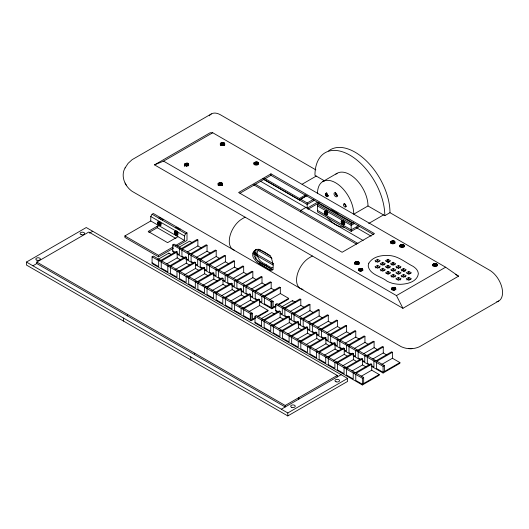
<?xml version="1.0" encoding="UTF-8"?>
<svg xmlns="http://www.w3.org/2000/svg" width="529" height="529" viewBox="0 0 529 529"><rect width="100%" height="100%" fill="white"/><g stroke="black" fill="none" stroke-linecap="round" stroke-linejoin="round"><path stroke-width="0.79" d="M249.04 311.601L259.627 305.491L267.972 310.305L267.945 311.039L258.132 316.699M269.744 299.652L280.33 293.535L288.669 298.356L288.642 299.083L278.135 305.154M157.622 222.213C159.315 231.18 163.64 219.866 157.622 222.213L158.918 221.466M174.444 231.92C176.131 240.893 180.462 229.579 174.444 231.92L176.388 230.803M325.295 194.196C328.919 190.427 328.059 201.456 325.295 194.196L326.638 193.085L325.342 193.832M324.33 212.122C328.569 207.348 328.106 221.301 324.33 212.122L326.915 210.628M341.145 221.83C345.391 217.062 344.928 231.008 341.145 221.83L343.09 220.712M252.776 253.358L252.697 255.705L253.378 257.782L257.068 262.278L270.081 270.147L272.204 270.332L273.149 268.382L273.149 264.5L271.304 257.557L270.081 255.712L264.639 252.181L258.965 249.298C256.36 248.961 253.583 250.548 252.829 253.1M184.376 164.545C189.918 159.289 189.918 169.802 184.376 164.545L184.376 166.04M220.309 143.504C223.787 149.502 227.536 139.239 220.309 143.504L220.309 144.999M218.093 183.623C221.578 189.62 225.321 179.364 218.093 183.623L218.093 185.117M253.946 162.925C257.425 168.923 261.174 158.66 253.946 162.925L253.946 164.42M354.708 262.496C358.193 268.494 361.935 258.238 354.708 262.496L354.708 263.991M390.561 241.799C394.039 247.797 397.788 237.534 390.561 241.799L390.561 243.294L392.769 242.315L394.978 243.294L394.978 241.799M399.792 245.423C403.277 251.414 407.019 241.158 399.792 245.423L399.792 246.917L402 245.939L404.209 246.917L404.209 245.423M391.381 288.371C394.865 294.369 398.608 284.106 391.381 288.371L391.381 289.866M432.788 264.467C436.266 270.464 440.016 260.202 432.788 264.467L432.788 265.961L434.997 264.983L437.205 265.961L437.205 264.467M125.472 167.257C120.162 175.456 124.718 186.201 132.138 191.346L401.253 346.713C406.966 349.365 413.837 349.365 419.55 346.713L498.761 300.981M125.095 167.951L128.117 163.342L132.138 159.652L211.349 113.92M187.002 232.932L185.712 233.679L184.416 235.921L184.416 240.404L150.778 220.983L150.778 216.5L152.074 214.258L153.364 213.511L187.002 232.932L187.002 240.404L177.043 246.157M358.622 269.003C359.594 275.384 367.232 265.981 358.622 269.003L358.622 270.498L360.599 269.836L362.583 270.498L362.583 269.003M252.445 319.271L251.123 320.746L152.074 263.561L152.074 256.836L153.364 256.089L252.445 313.294L252.445 319.271L255.269 317.638M275.966 305.689L273.143 307.316L271.827 308.797L259.713 301.801M256.618 249.271C248.432 255.269 260.592 263.68 265.703 265.77M395.573 288.054L395.573 289.548L393.596 288.887L391.612 289.548L391.612 288.054M154.514 164.876L210.145 132.753L212.737 132.753L445.623 267.211L458.557 276.178L402.926 308.295L154.514 164.876L163.567 161.14L212.737 132.753M26.45 262.06L86.253 227.53L347.606 378.42L347.606 381.409L287.802 415.933L26.45 265.049L26.45 262.06L287.802 412.951L347.606 378.42M36.799 262.06L285.21 405.479L285.21 406.973L36.799 263.554L36.799 262.06L88.839 232.013L337.251 375.431L337.251 376.926M32.917 265.796L36.799 263.554M89.487 233.137L92.72 231.266M173.486 248.213L158.541 256.836L124.904 237.415L124.904 235.921L150.778 220.983M158.865 218.179L160.155 217.432M160.479 219.118L161.775 218.371M162.099 220.051L163.395 219.304M157.622 223.178L159.566 222.061M157.787 223.721L159.725 222.603M158.045 224.256L160.631 222.762L160.968 223.251L158.376 224.746M158.766 225.162L161.358 223.668M159.606 225.645L160.902 224.898M159.996 225.678L161.292 224.937M148.887 232.535L157.245 227.708L158.541 225.466L148.193 231.438L167.6 242.646L177.949 236.668M175.681 227.893L176.977 227.146M270.954 173.836L238.612 192.51L342.118 252.273L374.459 233.6L270.954 173.836L270.954 175.33L373.752 234.684M177.301 228.826L178.597 228.078M240.021 193.197L270.954 175.33M174.61 231.563L175.899 230.816M178.921 229.758L180.21 229.011M174.444 232.892L177.03 231.398M174.61 233.434L177.195 231.94L177.453 232.476L174.861 233.97M175.198 234.459L177.784 232.965L178.174 233.375L175.588 234.869M176.428 235.352L177.718 234.605M176.818 235.392L178.108 234.645M174.907 252.842L172.771 251.606L172.771 244.887L174.067 244.14L273.143 301.338L273.143 307.316M124.904 235.921L158.541 255.342L173.228 246.864M175.324 245.654L184.416 240.404M157.602 259.62L168.89 253.1L171.608 254.674M179.007 247.261L189.594 241.151L192.311 242.718M166.595 263.997L177.182 257.887L177.182 251.91L161.656 260.876L161.233 262.126L161.233 268.104L167.832 271.913L167.832 265.935L169.994 265.69L185.52 256.73L186.34 257.2L186.34 263.178L175.053 269.697M187.299 252.049L197.879 245.939L197.879 239.961L182.353 248.928L181.936 250.177L181.936 256.148L184.575 257.676M245.079 217.161L242.203 218.821A18.297 10.567 -60 0 0 229.956 236.033A18.297 10.567 -60 0 0 234.327 250.164M302.125 184.231L316.243 176.078M186.34 257.2L170.814 266.166L170.391 267.416L170.391 273.394L176.99 277.203L176.99 271.225L179.159 270.98L194.685 262.02L195.505 262.49L195.505 268.468L184.211 274.987M196.457 257.339L207.044 251.229L207.044 245.251L191.518 254.211L191.095 255.461L191.095 261.438L193.733 262.966M322.842 181.533L337.072 173.314M264.731 178.458L299.421 198.487L305.689 194.87M306.794 195.578L300.584 199.162L307.184 202.971L313.393 199.387M262.973 178.941L299.421 199.982L307.084 195.558M195.505 262.49L179.979 271.456L179.556 272.706L179.556 278.677L186.155 282.493L186.155 276.515L188.317 276.27L203.844 267.304L204.663 267.78L204.663 273.757L194.077 279.867M205.616 262.629L216.202 256.512L216.202 250.541L200.676 259.501L200.253 260.751L200.253 266.728L202.891 268.256M325.467 193.548L326.763 192.801M314.775 200.081L307.184 204.465L263.098 178.994M325.342 194.606L326.638 193.859L326.591 193.449M325.467 195.042L326.763 194.295L326.638 193.859M325.566 195.241L326.862 194.493M325.679 195.466L326.968 194.725L328.218 195.829L326.929 196.576M305.888 207.454L300.717 210.443L300.717 211.937M325.943 195.862L327.239 195.115M326.254 196.193L327.55 195.446M326.591 196.438L327.887 195.69M317.532 202.223L307.184 208.201L307.184 202.971M327.239 196.609L328.529 195.862M204.663 267.78L189.137 276.746L188.714 277.996L188.714 283.967L195.313 287.776L195.313 281.805L197.476 281.56L213.002 272.594L213.822 273.07L213.822 279.048L202.534 285.561M214.781 267.919L225.367 261.802L225.367 255.831L209.841 264.791L209.418 266.041L209.418 272.018L216.017 275.827L216.017 269.85L218.179 269.605L233.706 260.645L234.526 261.114L234.526 267.092L223.939 273.202M307.878 209.292L318.828 202.971M359.641 226.465L351.177 231.358L317.532 211.937L317.532 204.465L319.648 203.242M213.822 273.07L198.296 282.03L197.879 283.279L197.879 289.257L204.472 293.066L204.472 287.095L206.641 286.85L222.167 277.884L222.987 278.36L222.987 284.331L211.693 290.851M234.526 261.114L218.999 270.081L218.576 271.331L218.576 277.308L221.215 278.829M324.383 211.673L325.679 210.926M324.383 212.638L326.968 211.144L327.134 211.686L324.541 213.18M324.799 213.716L327.385 212.222L327.722 212.711L325.137 214.205M325.527 214.615L327.464 213.498M325.943 214.919L327.887 213.802M326.36 215.098L327.656 214.351M222.987 278.36L207.461 287.32L207.037 288.57L207.037 294.547L213.637 298.356L213.637 292.378L215.799 292.14L231.325 283.174L232.145 283.65L232.145 289.621L221.558 295.737M233.097 278.492L243.684 272.382L243.684 266.404L228.158 275.371L227.741 276.621L227.741 282.598L230.379 284.119M260.632 262.768L258.965 263.726L270.081 270.147L271.741 269.182L273.215 269.545M232.145 283.65L216.619 292.61L216.196 293.859L216.196 299.837L222.795 303.646L222.795 297.668L224.964 297.424L240.49 288.464L241.31 288.933L241.31 294.911L230.723 301.021M242.262 283.782L252.849 277.672L252.849 271.694L237.323 280.661L236.899 281.911L236.899 287.882L243.499 291.697L243.499 285.72L245.661 285.475L261.187 276.508L262.007 276.984L262.007 282.962L251.42 289.072M341.364 221.023L342.66 220.276M341.198 221.38L343.142 220.262M496.797 301.709A18.297 10.567 60 0 0 501.995 287.948A18.297 10.567 60 0 0 489.609 270.2L389.985 212.684L384.814 215.667L367.992 205.96L353.762 214.172A25.617 14.792 60 0 0 335.651 182.803A25.617 14.792 60 0 0 317.532 193.257M341.198 222.345L343.79 220.851M341.364 222.888L343.949 221.4L344.207 221.929L341.622 223.423M341.952 223.919L344.544 222.425M342.342 224.329L344.934 222.835M342.766 224.633L344.703 223.516M343.182 224.812L344.478 224.065M343.572 224.851L344.868 224.104M317.532 204.465L351.177 223.886L353.293 222.663M354.701 223.344L351.177 225.38L317.532 205.96M241.31 288.933L225.784 297.9L225.361 299.149L225.361 305.127L231.96 308.936L231.96 302.958L234.122 302.714L249.648 293.754L250.468 294.223L250.468 300.201L239.174 306.721M262.007 276.984L246.481 285.951L246.058 287.201L246.058 293.172L248.696 294.699M358.232 225.79L351.177 229.864L317.532 210.443M312.361 256.003L309.485 257.663A18.297 10.567 -60 0 0 297.232 274.875A18.297 10.567 -60 0 0 301.609 289.006M368.7 223.476L383.518 214.919M250.468 294.223L234.942 303.19L234.519 304.44L234.519 310.417L241.118 314.226L241.118 308.248L243.28 308.004L258.807 299.037L259.627 299.513L259.627 305.491M260.585 294.362L271.172 288.252L271.172 282.274L255.646 291.234L255.223 292.484L255.223 298.462L257.861 299.989M259.627 299.513L244.1 308.48L243.677 309.729L243.677 315.701L250.277 319.516L250.277 313.538M280.33 293.535L280.33 287.564L264.804 296.524L264.381 297.774L264.381 303.752L270.98 307.561L270.98 301.583M361.135 376.317L371.722 370.207L379.194 374.519L379.194 375.266L362.372 384.98L255.004 322.988L255.004 316.269L256.3 315.522L363.668 377.508L363.668 383.485M277.857 312.275L275.708 311.039L275.708 304.314L276.998 303.567L384.371 365.559L384.371 371.53M257.385 316.415L267.972 310.305M278.082 304.466L288.669 298.356M255.328 318.319L251.123 320.746L251.123 314.028L152.074 256.836M276.032 306.37L271.827 308.797L271.827 302.072L172.771 244.887M261.24 318.643L271.827 312.533L274.544 314.1M281.944 306.694L292.524 300.578L295.242 302.145M269.532 323.431L280.112 317.314L280.112 311.343L264.586 320.303L264.169 321.553L264.169 327.53L270.762 331.339L270.762 325.361L272.931 325.123L288.457 316.157L289.277 316.633L289.277 322.604L278.69 328.721M290.229 311.475L300.816 305.365L300.816 299.388L285.29 308.354L284.867 309.604L284.867 315.582L287.505 317.102M377.594 259.309L375.001 260.797L377.594 262.291L380.179 260.797L377.594 259.309L377.594 260.804L378.883 261.551M375.65 261.921L377.594 260.804M377.594 265.28L375.001 266.775L377.594 268.269L380.179 266.775L377.594 265.28L377.594 266.775L375.65 267.899M382.765 262.291L380.179 263.786L382.765 265.28L385.35 263.786L382.765 262.291L382.765 263.786L380.827 264.91M387.942 262.291L390.528 260.797L387.942 259.309L385.35 260.797L388.676 262.715M289.277 316.633L273.751 325.593L273.328 326.843L273.328 332.82L279.927 336.629L279.927 330.651L282.089 330.407L297.615 321.447L298.435 321.916L298.435 327.894L287.849 334.004M299.394 316.765L309.974 310.655L309.974 304.678L294.448 313.644L294.031 314.894L294.031 320.872L296.67 322.392M386.646 261.544L387.942 260.797L387.942 259.309M382.765 268.269L380.179 269.764L382.765 271.258L385.35 269.764L382.765 268.269L382.765 269.764L380.827 270.881M387.942 265.28L385.35 266.775L387.942 268.269L390.528 266.775L387.942 265.28L387.942 266.775L389.88 267.899M393.113 262.291L390.528 263.786L393.113 265.28L395.705 263.786L393.113 262.291L393.113 263.786L391.176 264.91M386.646 267.522L387.942 266.775M298.435 321.916L282.909 330.883L282.486 332.133L282.486 338.11L289.085 341.919L289.085 335.941L291.254 335.697L306.78 326.737L307.6 327.206L307.6 333.184L297.014 339.294M308.552 322.055L319.139 315.945L319.139 309.968L303.613 318.934L303.19 320.184L303.19 326.155L305.828 327.682M388.101 271.351L385.515 272.845L388.101 274.339L390.686 272.845L388.101 271.351L388.101 272.845L389.397 273.592M393.278 268.362L390.686 269.856L393.278 271.351L395.864 269.856L393.278 268.362L393.278 269.856L395.216 270.974M398.449 268.362L401.035 266.867L398.449 265.373L395.864 266.867L398.654 268.481M386.805 273.592L388.101 272.845M391.982 270.603L393.278 269.856M396.512 267.985L398.449 266.867L400.393 267.985M393.278 274.339L390.686 275.834L393.278 277.328L395.864 275.834L393.278 274.339L393.278 275.834L395.216 276.951M398.449 271.351L395.864 272.845L398.449 274.339L401.035 272.845L398.449 271.351L398.449 272.845L399.745 273.592M403.627 271.351L406.212 269.856L403.627 268.362L401.035 269.856L404.361 271.774M391.334 276.951L393.278 275.834M397.153 273.592L398.449 272.845M401.683 270.974L403.627 269.856L403.627 268.362M307.6 327.206L292.074 336.173L291.651 337.423L291.651 343.4L298.25 347.209L298.25 341.231L300.412 340.987L315.939 332.027L316.759 332.496L316.759 338.474L306.172 344.584M317.711 327.345L328.297 321.235L328.297 315.258L312.771 324.217L312.348 325.467L312.348 331.445L314.993 332.972M398.449 277.328L395.864 278.816L398.449 280.31L401.035 278.816L398.449 277.328L398.449 278.816L400.393 279.94M403.627 274.339L401.035 275.834L403.627 277.328L406.212 275.834L403.627 274.339L403.627 275.834L401.683 276.951M408.798 271.351L406.212 272.845L408.798 274.339L411.39 272.845L408.798 271.351L408.798 272.845L407.509 273.592M397.153 279.563L398.449 278.816M408.798 277.328L406.212 278.816L408.798 280.31L411.39 278.816L408.798 277.328L408.798 278.816L406.861 279.94M316.759 332.496L301.232 341.463L300.809 342.713L300.809 348.684L307.409 352.499L307.409 346.521L309.571 346.277L325.097 337.31L325.917 337.786L325.917 343.764L315.337 349.874M326.876 332.635L337.462 326.519L337.462 320.548L321.936 329.507L321.513 330.757L321.513 336.735L324.151 338.262M163.567 161.14L396.459 295.599L445.623 267.211M325.917 337.786L310.391 346.753L309.974 348.003L309.974 353.974L316.567 357.783L316.567 351.811L318.736 351.567L334.262 342.6L335.082 343.076L335.082 349.054L324.495 355.164M336.034 337.925L346.621 331.809L346.621 325.838L331.094 334.797L330.671 336.047L330.671 342.025L333.31 343.546M335.082 343.076L319.556 352.036L319.132 353.286L319.132 359.264L325.732 363.073L325.732 357.101L327.894 356.857L343.42 347.89L344.24 348.366L344.24 354.337L333.654 360.454M345.192 343.209L355.779 337.099L355.779 331.121L340.253 340.087L339.836 341.337L339.836 347.315L342.475 348.836M344.24 348.366L328.714 357.326L328.291 358.576L328.291 364.554L334.89 368.363L334.89 362.385L337.059 362.147L352.585 353.18L353.405 353.656L353.405 359.627L342.818 365.744M354.357 348.499L364.944 342.389L364.944 336.411L349.418 345.377L348.995 346.627L348.995 352.605L351.633 354.126M353.405 353.656L337.879 362.616L337.456 363.866L337.456 369.844L344.055 373.653L344.055 367.675L346.217 367.43L361.743 358.47L362.563 358.94L362.563 364.917L351.977 371.027M363.516 353.789L374.102 347.679L374.102 341.701L358.576 350.667L358.153 351.917L358.153 357.888L360.791 359.416M362.563 358.94L347.037 367.906L346.614 369.156L346.614 375.134L353.213 378.943L353.213 372.965L355.376 372.72L370.902 363.76L371.722 364.23L371.722 370.207M372.68 359.079L383.267 352.969L383.267 346.991L367.741 355.957L367.318 357.207L367.318 363.178L369.956 364.706M285.21 405.479L337.251 375.431M281.329 409.215L341.132 374.684M356.196 373.196L371.722 364.23M376.899 361.241L392.425 352.281L392.425 358.259L381.839 364.369M255.004 316.269L362.372 378.255L363.668 377.508M275.708 304.314L383.075 366.306L384.371 365.559M379.194 374.519L362.372 384.233L355.772 380.424L355.772 374.446M371.623 366.412L383.075 373.024L399.898 363.317L399.898 362.57L383.075 372.277L376.476 368.468L376.476 362.491M271.827 302.072L273.143 301.338M251.123 314.028L252.445 313.294M255.884 252.816L253.847 253.933L273.123 265.055M410.405 348.723L411.959 348.664M408.844 348.664L409.611 348.69M338.084 213.67L331.994 210.132A2.288 1.323 60 0 1 331.604 209.722M267.013 266.523L271.741 269.182L257.239 260.81M315.853 169.882L220.5 114.826A18.297 10.567 60 0 0 209.292 115.831M324.707 180.971L314.947 175.33A49.402 28.52 60 0 1 349.881 155.162A49.402 28.52 60 0 1 384.814 215.667M455.707 274.525L458.557 276.178M351.686 222.689L319.615 204.168L319.146 202.766M356.262 227.569L371.146 236.165M260.288 181.123L363.145 240.51M255.077 184.092L357.974 243.499M387.248 260.4L389.88 261.921M392.954 263.693L395.057 264.91M402.939 269.459L405.564 270.974M408.639 272.752L410.094 273.592M253.649 184.76L356.539 244.167M382.765 263.786L384.709 264.91M403.627 275.834L405.564 276.951M408.798 278.816L410.094 279.563M377.594 266.775L379.531 267.899M382.765 269.764L384.061 270.511M258.965 249.298L270.081 255.712M257.676 250.164L271.992 258.43M253.517 252.247L273.559 263.819M197.879 239.961L197.059 239.485L181.533 248.451L179.371 248.696L179.371 254.674L176.732 253.146M207.044 245.251L206.224 244.775L190.698 253.741L188.529 253.986L188.529 259.957L185.891 258.436M216.202 250.541L215.382 250.065L199.856 259.031L197.694 259.276L197.694 265.247L195.71 264.103M225.367 255.831L224.547 255.355L209.021 264.321L206.852 264.56L206.852 270.537L204.214 269.016M243.684 266.404L242.864 265.935L227.338 274.895L225.175 275.14L225.175 281.117L223.198 279.973M252.849 271.694L252.029 271.225L236.503 280.185L234.334 280.43L234.334 286.407L231.695 284.88M271.172 282.274L270.352 281.798L254.826 290.765L252.657 291.01L252.657 296.981L250.019 295.46M280.33 287.564L279.51 287.088L263.984 296.055L261.822 296.3L261.822 302.271L259.177 300.75M300.816 299.388L299.996 298.918L284.47 307.878L282.307 308.123L282.307 314.1L280.324 312.956M309.974 304.678L309.154 304.208L293.628 313.168L291.466 313.413L291.466 319.39L288.827 317.863M319.139 309.968L318.319 309.491L302.793 318.458L300.624 318.703L300.624 324.68L297.986 323.153M328.297 315.258L327.477 314.781L311.951 323.748L309.789 323.993L309.789 329.964L307.151 328.443M337.462 320.548L336.642 320.071L321.116 329.038L318.947 329.283L318.947 335.254L316.309 333.733M346.621 325.838L345.801 325.361L330.275 334.328L328.112 334.566L328.112 340.544L325.467 339.023M355.779 331.121L354.959 330.651L339.433 339.611L337.271 339.856L337.271 345.834L334.632 344.313M364.944 336.411L364.124 335.941L348.598 344.901L346.429 345.146L346.429 351.124L343.79 349.596M374.102 341.701L373.282 341.231L357.756 350.191L355.594 350.436L355.594 356.414L352.955 354.886M383.267 346.991L382.447 346.515L366.921 355.481L364.752 355.726L364.752 361.704L362.114 360.176M392.425 352.281L391.605 351.805L376.079 360.771L373.917 361.016L373.917 366.987L371.933 365.85M152.074 214.258L185.712 233.679M150.778 216.5L184.416 235.921M197.879 245.939L201.357 247.942M207.044 251.229L210.516 253.232M216.202 256.512L219.68 258.522M225.367 261.802L228.839 263.812M234.526 267.092L238.004 269.102M243.684 272.382L247.162 274.386M252.849 277.672L256.32 279.676M262.007 282.962L265.485 284.966M271.172 288.252L274.644 290.256M300.816 305.365L304.294 307.375M309.974 310.655L313.452 312.659M319.139 315.945L322.611 317.949M328.297 321.235L331.776 323.239M337.462 326.519L340.934 328.529M346.621 331.809L350.793 334.216M355.779 337.099L359.257 339.109M364.944 342.389L368.415 344.392M374.102 347.679L378.275 350.086M383.267 352.969L386.739 354.972M392.425 358.259L399.898 362.57M175.959 238.513L157.245 227.708L157.245 226.214M177.182 251.91L176.362 251.44L160.836 260.4L158.667 260.645L158.667 266.623L152.074 262.814M280.112 311.343L279.292 310.867L263.766 319.833L261.604 320.078L261.604 326.049L255.004 322.24M172.771 250.865L175.41 252.386M275.708 310.292L278.347 311.812M177.05 254.079L184.171 258.192M185.6 259.012L192.728 263.131M195.578 264.771L201.992 268.474M204.128 269.711L211.256 273.824M213.392 275.06L220.52 279.173M222.656 280.41L229.784 284.523M231.92 285.759L239.048 289.872M241.184 291.102L247.598 294.805M249.734 296.042L256.863 300.155M280 313.518L287.161 317.651M289.31 318.888L295.751 322.611M297.893 323.847L305.769 328.397M307.204 329.223L314.358 333.356M316.507 334.593L323.662 338.725M325.811 339.968L332.972 344.095M334.401 344.921L342.276 349.471M344.425 350.707L350.866 354.43M353.015 355.667L360.17 359.799M362.319 361.043L369.473 365.175M177.182 257.887L180.653 259.898M186.34 263.178L189.818 265.181M195.505 268.468L198.977 270.471M204.663 273.757L208.142 275.761M213.822 279.048L217.3 281.051M222.987 284.331L226.458 286.341M232.145 289.621L235.623 291.631M241.31 294.911L244.782 296.921M250.468 300.201L253.946 302.204M280.112 317.314L283.59 319.324M289.277 322.604L292.749 324.614M298.435 327.894L301.914 329.904M307.6 333.184L311.072 335.188M316.759 338.474L320.237 340.478M325.917 343.764L329.395 345.768M335.082 349.054L338.553 351.058M344.24 354.337L347.718 356.348M353.405 359.627L356.877 361.638M362.563 364.917L366.042 366.928M125.829 184.423L126.656 185.745M125.095 183.047L125.459 183.722M396.459 295.599L402.926 308.295M326.763 194.295L326.968 194.725M160.373 222.226L160.631 222.762M436.974 264.15L436.974 265.644M436.61 263.878L436.61 265.373M436.141 263.667L436.141 266.656M435.585 263.535L435.585 266.523M434.997 263.488L434.997 266.477M434.402 263.535L434.402 266.523M433.853 263.667L433.853 266.656M433.377 263.878L433.377 265.373M433.013 264.15L433.013 265.644M403.984 245.099L403.984 246.593M403.62 244.828L403.62 246.322M403.144 244.616L403.144 247.605M402.595 244.484L402.595 247.473M402 244.444L402 247.427M401.412 244.484L401.412 247.473M400.856 244.616L400.856 247.605M400.387 244.828L400.387 246.322M400.023 245.099L400.023 246.593M398.449 265.373L398.449 266.867M395.804 288.371L395.804 289.866M395.209 287.783L395.209 289.277M394.753 241.482L394.753 242.976M394.74 287.571L394.74 289.065M394.389 241.211L394.389 242.705M394.184 287.439L394.184 290.428M393.913 240.999L393.913 242.494M393.596 287.392L393.596 290.381M393.364 240.867L393.364 243.856M393.001 287.439L393.001 290.428M392.769 240.821L392.769 243.809M392.452 287.571L392.452 289.065M392.181 240.867L392.181 243.856M391.976 287.783L391.976 289.277M391.625 240.999L391.625 242.494M391.149 241.211L391.149 242.705M390.792 241.482L390.792 242.976M383.075 366.306L383.075 373.024M362.808 269.321L362.808 270.815M362.372 378.255L362.372 384.98M362.22 268.732L362.22 270.226M361.743 268.52L361.743 270.015M361.195 268.388L361.195 271.377M360.599 268.342L360.599 271.331M360.011 268.388L360.011 271.377M359.456 268.52L359.456 270.015M359.125 262.496L359.125 263.991M358.986 268.732L358.986 270.226M358.9 262.179L358.9 264.421M358.536 261.908L358.536 264.15M358.06 261.696L358.06 263.938M357.511 261.564L357.511 264.553M356.916 261.518L356.916 264.507M356.328 261.564L356.328 264.553M355.772 261.696L355.772 263.938M355.303 261.908L355.303 264.15M354.939 262.179L354.939 264.421M351.177 223.886L351.177 231.358M299.421 198.487L299.421 199.982M298.799 397.636L298.799 399.131M292.524 300.578L292.524 301.325M287.802 412.951L287.802 415.933M266.186 264.738L266.186 265.975M258.364 162.925L258.364 164.42M258.139 162.608L258.139 164.102M257.775 162.337L257.775 164.579M257.299 162.125L257.299 165.114M256.75 161.993L256.75 164.982M256.155 161.947L256.155 164.936M255.884 249.589L255.884 259.223M255.567 161.993L255.567 164.982M255.011 162.125L255.011 165.114M254.535 162.337L254.535 164.579M254.178 162.608L254.178 164.102M224.726 143.504L224.726 144.999M224.494 143.187L224.494 145.429M224.131 142.916L224.131 145.158M223.661 142.704L223.661 144.946M223.106 142.572L223.106 145.561M222.517 142.526L222.517 145.515M222.511 183.623L222.511 185.117M222.286 183.305L222.286 185.547M221.922 142.572L221.922 145.561M221.922 183.034L221.922 185.276M221.373 142.704L221.373 144.946M221.446 182.822L221.446 185.064M220.897 142.916L220.897 145.158M220.897 182.69L220.897 185.679M220.533 143.187L220.533 145.429M220.302 182.644L220.302 185.633M219.714 182.69L219.714 185.679M219.158 182.822L219.158 185.064M218.689 183.034L218.689 185.276M218.325 183.305L218.325 185.547M194.646 353.187L194.646 354.681M190.764 356.923L190.764 359.912M188.648 163.884L188.648 165.379M188.284 163.613L188.284 165.855M187.808 163.401L187.808 165.643M187.259 163.269L187.259 165.511M186.664 163.223L186.664 166.212M186.076 163.269L186.076 166.258M185.52 163.401L185.52 165.643M185.044 163.613L185.044 165.855M184.681 163.884L184.681 166.126M184.456 164.202L184.456 165.696M168.89 253.1L168.89 253.847M158.541 255.342L158.541 256.836M127.37 314.345L127.37 315.839M123.488 318.081L123.488 321.07M303.018 289.277A18.297 10.567 -60 0 1 302.297 289.178M337.363 196.054A2.288 1.323 60 0 1 335.657 194.401A2.288 1.323 60 0 1 335.538 192.265M346.33 206.29A1.832 1.058 60 0 1 344.749 203.546M344.187 227.093A25.617 14.792 60 0 1 327.107 217.234M336.338 195.346A23.785 13.734 60 0 1 335.637 193.217M328.602 150.897A49.402 28.52 60 0 1 367.225 161.729A49.402 28.52 60 0 1 389.985 212.684M335.875 174.147A25.617 14.792 60 0 1 355.984 179.331A25.617 14.792 60 0 1 367.992 205.96M259.719 249.847A7.32 4.225 60 0 0 257.306 255.176A7.32 4.225 60 0 0 262.305 262.496L270.068 266.98A7.32 4.225 60 0 0 272.66 267.667M337.264 195.69L337.211 196.14A2.288 1.323 60 0 1 335.366 196.431A2.288 1.323 60 0 1 334.037 193.66A2.288 1.323 60 0 1 335.651 192.887L336.794 194.09L337.264 195.69M368.812 263.204L368.191 265.935C369.698 274.862 381.191 276.257 387.122 281.243C391.103 283.372 395.58 284.238 400.063 284.337C407.066 284.152 417.103 281.99 418.36 273.771C418.161 270.438 415.695 267.972 413.004 266.305C405.822 262.688 399.388 256.982 391.222 255.732C383.346 254.799 373.395 255.857 368.812 263.204M345.827 206.793L345.622 206.984A1.832 1.058 60 0 1 343.486 205.206A1.832 1.058 60 0 1 344.815 203.976A1.832 1.058 60 0 1 345.827 206.793M336.107 381.806A2.288 1.323 0 0 0 339.539 380.662A2.288 1.323 0 0 0 336.107 379.518A2.288 1.323 0 0 0 336.107 381.806M291.829 407.37A2.288 1.323 0 0 0 295.261 406.226A2.288 1.323 0 0 0 291.829 405.082A2.288 1.323 0 0 0 291.829 407.37M81.228 234.651A2.288 1.323 0 0 0 84.66 233.507A2.288 1.323 0 0 0 81.228 232.363A2.288 1.323 0 0 0 81.228 234.651M36.951 260.215A2.288 1.323 0 0 0 40.383 259.071A2.288 1.323 0 0 0 36.951 257.927A2.288 1.323 0 0 0 36.951 260.215"/></g></svg>
